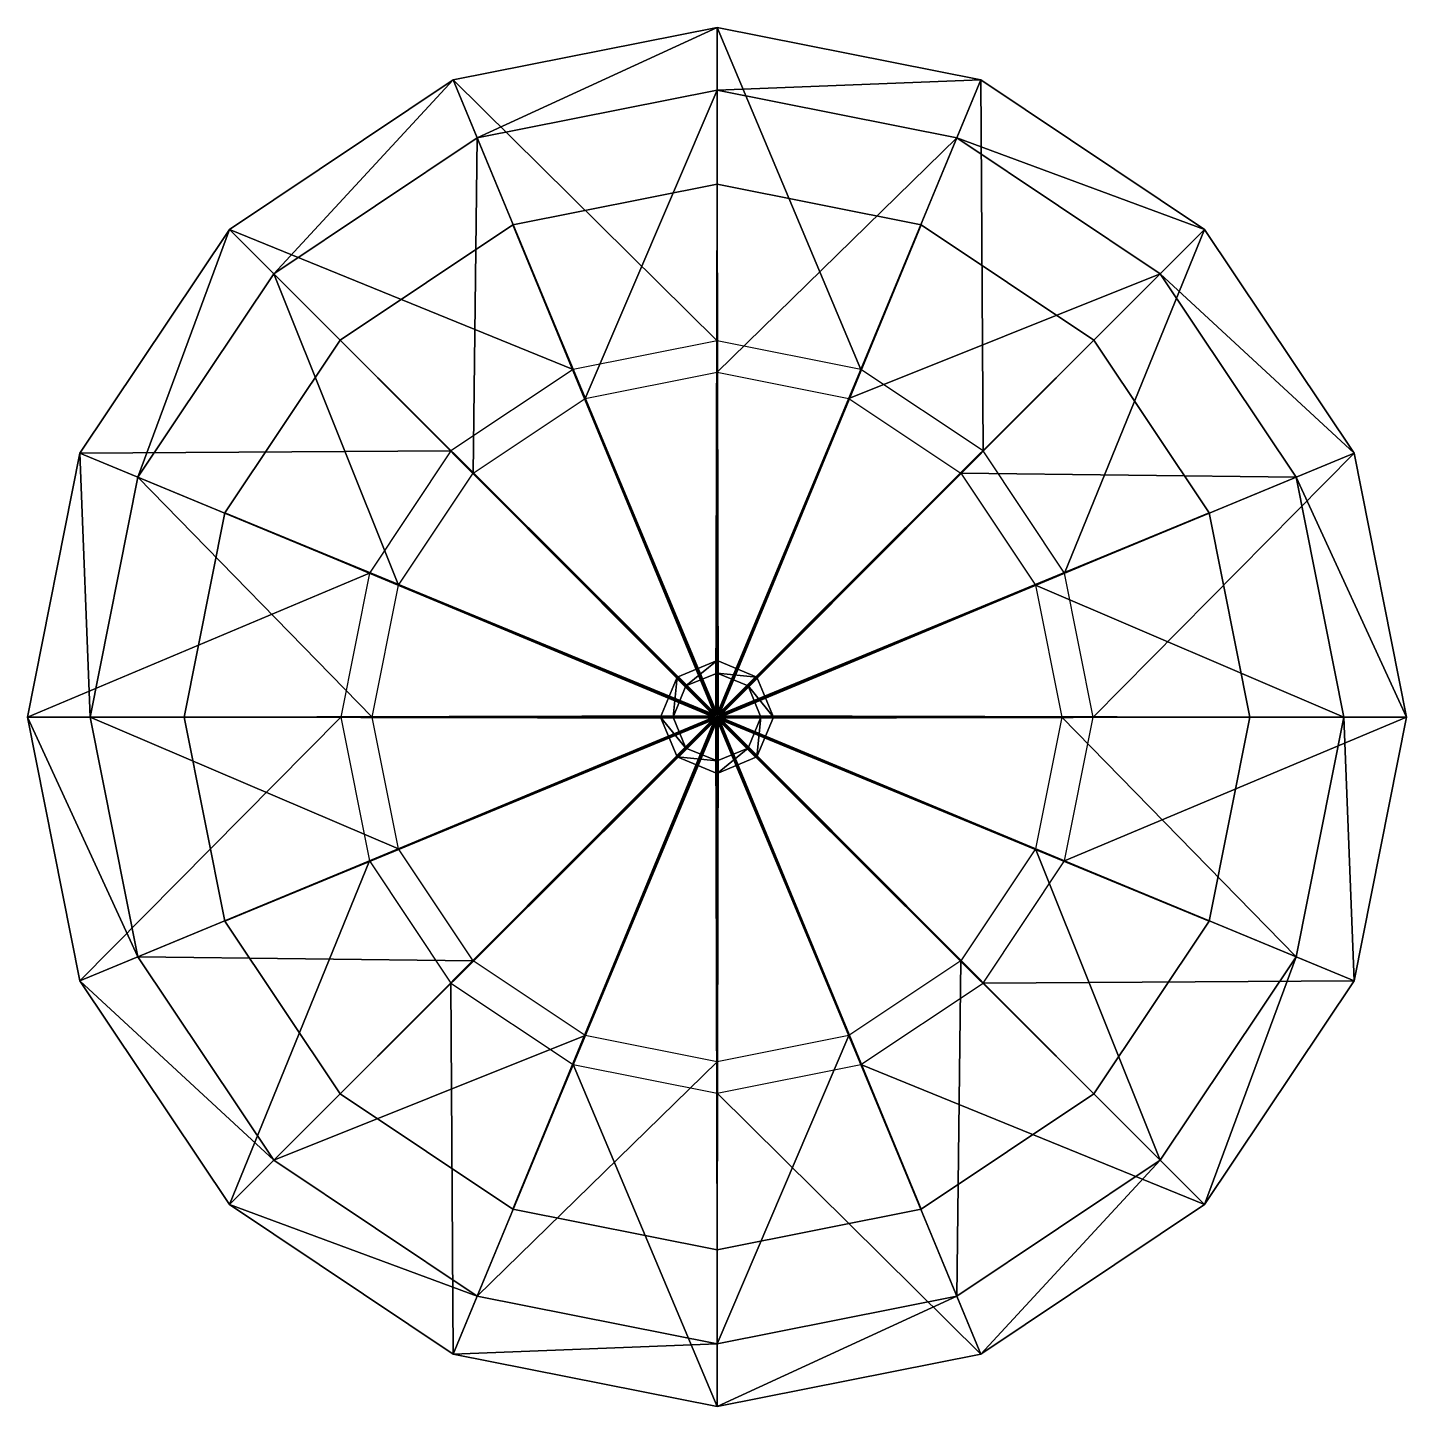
# Model space of a CAD drawing. Header units: metres. Extents: x -0.22 to 0.22, y -0.22 to 0.22.
import ezdxf

# ---------------------------------------------------------------- set-up
doc = ezdxf.new("R2010")
doc.units = ezdxf.units.M
doc.layers.add('XARCH', color=2, linetype='Continuous')

msp = doc.modelspace()

# ---------------------------------------------------------------- linework, layer by layer
at = {"layer": 'XARCH'}
for points in [[(0, 0.12, 1.4), (-0.0842, 0.2033, 1.72), (0, 0.22, 1.72)], [(0, 0.22, 1.72), (-0.0842, 0.2033, 1.72), (-0.0765, 0.1848, 1.72)], [(0, 0.22, 1.72), (-0.0765, 0.1848, 1.72), (0, 0.2, 1.72)], [(0.0459, 0.1109, 1.4), (0, 0.12, 1.4), (0, 0.22, 1.72)], [(0.0459, 0.1109, 1.4), (0, 0.22, 1.72), (0.0842, 0.2033, 1.72)], [(0.0842, 0.2033, 1.72), (0, 0.22, 1.72), (0, 0.2, 1.72)], [(-0.0459, 0.1109, 1.4), (-0.1556, 0.1556, 1.72), (-0.0842, 0.2033, 1.72)], [(-0.0842, 0.2033, 1.72), (-0.1556, 0.1556, 1.72), (-0.1414, 0.1414, 1.72)], [(-0.0842, 0.2033, 1.72), (-0.1414, 0.1414, 1.72), (-0.0765, 0.1848, 1.72)], [(0, 0.12, 1.4), (-0.0459, 0.1109, 1.4), (-0.0842, 0.2033, 1.72)], [(0.0842, 0.2033, 1.72), (0, 0.2, 1.72), (0.0765, 0.1848, 1.72)], [(0.0849, 0.0849, 1.4), (0.0459, 0.1109, 1.4), (0.0842, 0.2033, 1.72)], [(0.1556, 0.1556, 1.72), (0.0842, 0.2033, 1.72), (0.0765, 0.1848, 1.72)], [(0.0849, 0.0849, 1.4), (0.0842, 0.2033, 1.72), (0.1556, 0.1556, 1.72)], [(0, 0.2, 1.72), (-0.0765, 0.1848, 1.72), (-0.0421, 0.1016, 1.4)], [(0, 0.2, 1.72), (-0.0421, 0.1016, 1.4), (0, 0.11, 1.4)], [(0.0765, 0.1848, 1.72), (0, 0.2, 1.72), (0, 0.11, 1.4)], [(-0.0765, 0.1848, 1.72), (-0.1414, 0.1414, 1.72), (-0.0778, 0.0778, 1.4)], [(-0.0765, 0.1848, 1.72), (-0.0778, 0.0778, 1.4), (-0.0421, 0.1016, 1.4)], [(0.0765, 0.1848, 1.72), (0, 0.11, 1.4), (0.0421, 0.1016, 1.4)], [(0.1414, 0.1414, 1.72), (0.0765, 0.1848, 1.72), (0.0421, 0.1016, 1.4)], [(0.1556, 0.1556, 1.72), (0.0765, 0.1848, 1.72), (0.1414, 0.1414, 1.72)], [(0, 0.001), (-0.0651, 0.1571), (0, 0.17)], [(0, 0.17), (-0.0651, 0.1571), (-0.0651, 0.1571, 0.025)], [(0, 0.17), (-0.0651, 0.1571, 0.025), (0, 0.17, 0.025)], [(0, 0.17, 0.025), (-0.0651, 0.1571, 0.025), (-0.0004, 0.0009, 0.025)], [(0, 0.17), (-0.0651, 0.1571), (-0.0004, 0.0009)], [(0, 0.17, 0.025), (-0.0004, 0.0009, 0.025), (0, 0.001, 0.025)], [(0, 0.17), (-0.0004, 0.0009), (0, 0.001)], [(0.0004, 0.0009), (0, 0.001), (0, 0.17)], [(0.0004, 0.0009), (0, 0.17), (0.0651, 0.1571)], [(0.0651, 0.1571), (0, 0.17), (0, 0.17, 0.025)], [(0.0651, 0.1571), (0, 0.17, 0.025), (0.0651, 0.1571, 0.025)], [(0.0651, 0.1571, 0.025), (0, 0.17, 0.025), (0, 0.001, 0.025)], [(0.0651, 0.1571), (0, 0.17), (0, 0.001)], [(-0.0849, 0.0849, 1.4), (-0.2033, 0.0842, 1.72), (-0.1556, 0.1556, 1.72)], [(-0.1556, 0.1556, 1.72), (-0.2033, 0.0842, 1.72), (-0.1848, 0.0765, 1.72)], [(-0.1556, 0.1556, 1.72), (-0.1848, 0.0765, 1.72), (-0.1414, 0.1414, 1.72)], [(-0.0459, 0.1109, 1.4), (-0.0849, 0.0849, 1.4), (-0.1556, 0.1556, 1.72)], [(-0.0004, 0.0009), (-0.1202, 0.1202), (-0.0651, 0.1571)], [(-0.0651, 0.1571), (-0.1202, 0.1202), (-0.1202, 0.1202, 0.025)], [(-0.0651, 0.1571), (-0.1202, 0.1202, 0.025), (-0.0651, 0.1571, 0.025)], [(-0.0651, 0.1571, 0.025), (-0.1202, 0.1202, 0.025), (-0.0007, 0.0007, 0.025)], [(-0.0651, 0.1571), (-0.1202, 0.1202), (-0.0007, 0.0007)], [(0, 0.001), (-0.0004, 0.0009), (-0.0651, 0.1571)], [(-0.0651, 0.1571, 0.025), (-0.0007, 0.0007, 0.025), (-0.0004, 0.0009, 0.025)], [(-0.0651, 0.1571), (-0.0007, 0.0007), (-0.0004, 0.0009)], [(0.0651, 0.1571, 0.025), (0, 0.001, 0.025), (0.0004, 0.0009, 0.025)], [(0.0651, 0.1571), (0, 0.001), (0.0004, 0.0009)], [(0.0007, 0.0007), (0.0004, 0.0009), (0.0651, 0.1571)], [(0.1202, 0.1202, 0.025), (0.0651, 0.1571, 0.025), (0.0004, 0.0009, 0.025)], [(0.1202, 0.1202), (0.0651, 0.1571), (0.0004, 0.0009)], [(0.0007, 0.0007), (0.0651, 0.1571), (0.1202, 0.1202)], [(0.1202, 0.1202), (0.0651, 0.1571), (0.0651, 0.1571, 0.025)], [(0.1202, 0.1202), (0.0651, 0.1571, 0.025), (0.1202, 0.1202, 0.025)], [(0.1109, 0.0459, 1.4), (0.0849, 0.0849, 1.4), (0.1556, 0.1556, 1.72)], [(0.1109, 0.0459, 1.4), (0.1556, 0.1556, 1.72), (0.2033, 0.0842, 1.72)], [(0.2033, 0.0842, 1.72), (0.1556, 0.1556, 1.72), (0.1414, 0.1414, 1.72)], [(-0.1414, 0.1414, 1.72), (-0.1848, 0.0765, 1.72), (-0.1016, 0.0421, 1.4)], [(-0.1414, 0.1414, 1.72), (-0.1016, 0.0421, 1.4), (-0.0778, 0.0778, 1.4)], [(0.1414, 0.1414, 1.72), (0.0421, 0.1016, 1.4), (0.0778, 0.0778, 1.4)], [(0.1848, 0.0765, 1.72), (0.1414, 0.1414, 1.72), (0.0778, 0.0778, 1.4)], [(0.2033, 0.0842, 1.72), (0.1414, 0.1414, 1.72), (0.1848, 0.0765, 1.72)], [(-0.0007, 0.0007), (-0.1571, 0.0651), (-0.1202, 0.1202)], [(-0.1202, 0.1202), (-0.1571, 0.0651), (-0.1571, 0.0651, 0.025)], [(-0.1202, 0.1202), (-0.1571, 0.0651, 0.025), (-0.1202, 0.1202, 0.025)], [(-0.1202, 0.1202, 0.025), (-0.1571, 0.0651, 0.025), (-0.0009, 0.0004, 0.025)], [(-0.1202, 0.1202), (-0.1571, 0.0651), (-0.0009, 0.0004)], [(-0.0004, 0.0009), (-0.0007, 0.0007), (-0.1202, 0.1202)], [(-0.1202, 0.1202, 0.025), (-0.0009, 0.0004, 0.025), (-0.0007, 0.0007, 0.025)], [(-0.1202, 0.1202), (-0.0009, 0.0004), (-0.0007, 0.0007)], [(0.1202, 0.1202, 0.025), (0.0004, 0.0009, 0.025), (0.0007, 0.0007, 0.025)], [(0.1202, 0.1202), (0.0004, 0.0009), (0.0007, 0.0007)], [(0.0009, 0.0004), (0.0007, 0.0007), (0.1202, 0.1202)], [(0.1571, 0.0651, 0.025), (0.1202, 0.1202, 0.025), (0.0007, 0.0007, 0.025)], [(0.1571, 0.0651), (0.1202, 0.1202), (0.0007, 0.0007)], [(0.0009, 0.0004), (0.1202, 0.1202), (0.1571, 0.0651)], [(0.1571, 0.0651), (0.1202, 0.1202), (0.1202, 0.1202, 0.025)], [(0.1571, 0.0651), (0.1202, 0.1202, 0.025), (0.1571, 0.0651, 0.025)], [(-0.1109, 0.0459, 1.4), (-0.22, 0, 1.72), (-0.2033, 0.0842, 1.72)], [(-0.2033, 0.0842, 1.72), (-0.22, 0, 1.72), (-0.2, 0, 1.72)], [(-0.0849, 0.0849, 1.4), (-0.1109, 0.0459, 1.4), (-0.2033, 0.0842, 1.72)], [(-0.2033, 0.0842, 1.72), (-0.2, 0, 1.72), (-0.1848, 0.0765, 1.72)], [(0.12, 0, 1.4), (0.1109, 0.0459, 1.4), (0.2033, 0.0842, 1.72)], [(0.12, 0, 1.4), (0.2033, 0.0842, 1.72), (0.22, 0, 1.72)], [(0.22, 0, 1.72), (0.2033, 0.0842, 1.72), (0.1848, 0.0765, 1.72)], [(-0.1848, 0.0765, 1.72), (-0.2, 0, 1.72), (-0.11, 0, 1.4)], [(-0.1848, 0.0765, 1.72), (-0.11, 0, 1.4), (-0.1016, 0.0421, 1.4)], [(0.1848, 0.0765, 1.72), (0.0778, 0.0778, 1.4), (0.1016, 0.0421, 1.4)], [(0.2, 0, 1.72), (0.1848, 0.0765, 1.72), (0.1016, 0.0421, 1.4)], [(0.22, 0, 1.72), (0.1848, 0.0765, 1.72), (0.2, 0, 1.72)], [(-0.0009, 0.0004), (-0.17, 0), (-0.1571, 0.0651)], [(-0.1571, 0.0651), (-0.17, 0), (-0.17, 0, 0.025)], [(-0.1571, 0.0651), (-0.17, 0, 0.025), (-0.1571, 0.0651, 0.025)], [(-0.1571, 0.0651, 0.025), (-0.17, 0, 0.025), (-0.001, 0, 0.025)], [(-0.1571, 0.0651), (-0.17, 0), (-0.001, 0)], [(-0.0007, 0.0007), (-0.0009, 0.0004), (-0.1571, 0.0651)], [(-0.1571, 0.0651, 0.025), (-0.001, 0, 0.025), (-0.0009, 0.0004, 0.025)], [(-0.1571, 0.0651), (-0.001, 0), (-0.0009, 0.0004)], [(0.1571, 0.0651, 0.025), (0.0007, 0.0007, 0.025), (0.0009, 0.0004, 0.025)], [(0.1571, 0.0651), (0.0007, 0.0007), (0.0009, 0.0004)], [(0.001, 0), (0.0009, 0.0004), (0.1571, 0.0651)], [(0.17, 0, 0.025), (0.1571, 0.0651, 0.025), (0.0009, 0.0004, 0.025)], [(0.17, 0), (0.1571, 0.0651), (0.0009, 0.0004)], [(0.001, 0), (0.1571, 0.0651), (0.17, 0)], [(0.17, 0), (0.1571, 0.0651), (0.1571, 0.0651, 0.025)], [(0.17, 0), (0.1571, 0.0651, 0.025), (0.17, 0, 0.025)], [(-0.1109, 0.0459, 1.4), (-0.12, 0, 1.4), (-0.22, 0, 1.72)], [(0.2, 0, 1.72), (0.1016, 0.0421, 1.4), (0.11, 0, 1.4)], [(0, 0.018, 0.02), (-0.0127, 0.0127, 0.02), (-0.0099, 0.0099, 1.55)], [(0, 0, 0.02), (-0.0127, 0.0127, 0.02), (0, 0.018, 0.02)], [(0, 0.018, 0.02), (-0.0099, 0.0099, 1.55), (0, 0.014, 1.55)], [(0.0127, 0.0127, 0.02), (0, 0.018, 0.02), (0, 0.014, 1.55)], [(0, 0, 0.02), (0, 0.018, 0.02), (0.0127, 0.0127, 0.02)], [(0, 0, 1.55), (0, 0.014, 1.55), (-0.0099, 0.0099, 1.55)], [(0.0127, 0.0127, 0.02), (0, 0.014, 1.55), (0.0099, 0.0099, 1.55)], [(0, 0, 1.55), (0.0099, 0.0099, 1.55), (0, 0.014, 1.55)], [(-0.0127, 0.0127, 0.02), (-0.018, 0, 0.02), (-0.014, 0, 1.55)], [(0, 0, 0.02), (-0.018, 0, 0.02), (-0.0127, 0.0127, 0.02)], [(-0.0127, 0.0127, 0.02), (-0.014, 0, 1.55), (-0.0099, 0.0099, 1.55)], [(0, 0, 1.55), (-0.0099, 0.0099, 1.55), (-0.014, 0, 1.55)], [(0, 0, 0.02), (0.0127, 0.0127, 0.02), (0.018, 0, 0.02)], [(0, 0, 1.55), (0.014, 0, 1.55), (0.0099, 0.0099, 1.55)], [(0.018, 0, 0.02), (0.0127, 0.0127, 0.02), (0.0099, 0.0099, 1.55)], [(0.018, 0, 0.02), (0.0099, 0.0099, 1.55), (0.014, 0, 1.55)], [(-0.12, 0, 1.4), (-0.2033, -0.0842, 1.72), (-0.22, 0, 1.72)], [(-0.22, 0, 1.72), (-0.2033, -0.0842, 1.72), (-0.1848, -0.0765, 1.72)], [(-0.22, 0, 1.72), (-0.1848, -0.0765, 1.72), (-0.2, 0, 1.72)], [(-0.12, 0, 1.4), (-0.1109, -0.0459, 1.4), (-0.2033, -0.0842, 1.72)], [(-0.2, 0, 1.72), (-0.1848, -0.0765, 1.72), (-0.1016, -0.0421, 1.4)], [(-0.2, 0, 1.72), (-0.1016, -0.0421, 1.4), (-0.11, 0, 1.4)], [(-0.0009, 0.0004), (-0.001, 0), (-0.17, 0)], [(-0.001, 0), (-0.1571, -0.0651), (-0.17, 0)], [(-0.17, 0), (-0.1571, -0.0651), (-0.1571, -0.0651, 0.025)], [(-0.17, 0), (-0.1571, -0.0651, 0.025), (-0.17, 0, 0.025)], [(-0.17, 0, 0.025), (-0.1571, -0.0651, 0.025), (-0.0009, -0.0004, 0.025)], [(-0.17, 0, 0.025), (-0.0009, -0.0004, 0.025), (-0.001, 0, 0.025)], [(-0.17, 0), (-0.1571, -0.0651), (-0.0009, -0.0004)], [(-0.17, 0), (-0.0009, -0.0004), (-0.001, 0)], [(-0.001, 0), (-0.0009, -0.0004), (-0.1571, -0.0651)], [(-0.018, 0, 0.02), (-0.0127, -0.0127, 0.02), (-0.0099, -0.0099, 1.55)], [(-0.018, 0, 0.02), (-0.0099, -0.0099, 1.55), (-0.014, 0, 1.55)], [(0, 0, 0.02), (-0.0127, -0.0127, 0.02), (-0.018, 0, 0.02)], [(0, 0, 1.55), (-0.014, 0, 1.55), (-0.0099, -0.0099, 1.55)], [(0, 0, 0.02), (0, -0.018, 0.02), (-0.0127, -0.0127, 0.02)], [(0, 0, 1.55), (-0.0099, -0.0099, 1.55), (0, -0.014, 1.55)], [(0, 0, 0.02), (0.0127, -0.0127, 0.02), (0, -0.018, 0.02)], [(0, 0, 0.02), (0.018, 0, 0.02), (0.0127, -0.0127, 0.02)], [(0, 0, 1.55), (0, -0.014, 1.55), (0.0099, -0.0099, 1.55)], [(0, 0, 1.55), (0.0099, -0.0099, 1.55), (0.014, 0, 1.55)], [(0.17, 0, 0.025), (0.0009, 0.0004, 0.025), (0.001, 0, 0.025)], [(0.17, 0), (0.0009, 0.0004), (0.001, 0)], [(0.0009, -0.0004), (0.001, 0), (0.17, 0)], [(0.0009, -0.0004), (0.17, 0), (0.1571, -0.0651)], [(0.1571, -0.0651, 0.025), (0.001, 0, 0.025), (0.0009, -0.0004, 0.025)], [(0.1571, -0.0651), (0.001, 0), (0.0009, -0.0004)], [(0.1571, -0.0651, 0.025), (0.17, 0, 0.025), (0.001, 0, 0.025)], [(0.1571, -0.0651), (0.17, 0), (0.001, 0)], [(0.0127, -0.0127, 0.02), (0.014, 0, 1.55), (0.0099, -0.0099, 1.55)], [(0.0127, -0.0127, 0.02), (0.018, 0, 0.02), (0.014, 0, 1.55)], [(0.1848, -0.0765, 1.72), (0.11, 0, 1.4), (0.1016, -0.0421, 1.4)], [(0.1848, -0.0765, 1.72), (0.2, 0, 1.72), (0.11, 0, 1.4)], [(0.1109, -0.0459, 1.4), (0.12, 0, 1.4), (0.22, 0, 1.72)], [(0.1109, -0.0459, 1.4), (0.22, 0, 1.72), (0.2033, -0.0842, 1.72)], [(0.1571, -0.0651), (0.17, 0), (0.17, 0, 0.025)], [(0.1571, -0.0651), (0.17, 0, 0.025), (0.1571, -0.0651, 0.025)], [(0.2033, -0.0842, 1.72), (0.2, 0, 1.72), (0.1848, -0.0765, 1.72)], [(0.2033, -0.0842, 1.72), (0.22, 0, 1.72), (0.2, 0, 1.72)], [(-0.0009, -0.0004), (-0.1202, -0.1202), (-0.1571, -0.0651)], [(-0.1571, -0.0651, 0.025), (-0.0007, -0.0007, 0.025), (-0.0009, -0.0004, 0.025)], [(-0.1571, -0.0651), (-0.0007, -0.0007), (-0.0009, -0.0004)], [(-0.1571, -0.0651, 0.025), (-0.1202, -0.1202, 0.025), (-0.0007, -0.0007, 0.025)], [(-0.1571, -0.0651), (-0.1202, -0.1202), (-0.0007, -0.0007)], [(-0.0009, -0.0004), (-0.0007, -0.0007), (-0.1202, -0.1202)], [(-0.0007, -0.0007), (-0.0651, -0.1571), (-0.1202, -0.1202)], [(-0.1202, -0.1202, 0.025), (-0.0004, -0.0009, 0.025), (-0.0007, -0.0007, 0.025)], [(-0.1202, -0.1202), (-0.0004, -0.0009), (-0.0007, -0.0007)], [(-0.1202, -0.1202, 0.025), (-0.0651, -0.1571, 0.025), (-0.0004, -0.0009, 0.025)], [(-0.1202, -0.1202), (-0.0651, -0.1571), (-0.0004, -0.0009)], [(-0.0007, -0.0007), (-0.0004, -0.0009), (-0.0651, -0.1571)], [(-0.0004, -0.0009), (0, -0.17), (-0.0651, -0.1571)], [(-0.0651, -0.1571, 0.025), (0, -0.001, 0.025), (-0.0004, -0.0009, 0.025)], [(-0.0651, -0.1571), (0, -0.001), (-0.0004, -0.0009)], [(-0.0651, -0.1571, 0.025), (0, -0.17, 0.025), (0, -0.001, 0.025)], [(-0.0651, -0.1571), (0, -0.17), (0, -0.001)], [(-0.0004, -0.0009), (0, -0.001), (0, -0.17)], [(0, -0.001), (0.0004, -0.0009), (0.0651, -0.1571)], [(0, -0.17, 0.025), (0.0651, -0.1571, 0.025), (0.0004, -0.0009, 0.025)], [(0, -0.17, 0.025), (0.0004, -0.0009, 0.025), (0, -0.001, 0.025)], [(0, -0.17), (0.0651, -0.1571), (0.0004, -0.0009)], [(0, -0.17), (0.0004, -0.0009), (0, -0.001)], [(0, -0.001), (0.0651, -0.1571), (0, -0.17)], [(0.0004, -0.0009), (0.0007, -0.0007), (0.1202, -0.1202)], [(0.0651, -0.1571, 0.025), (0.0007, -0.0007, 0.025), (0.0004, -0.0009, 0.025)], [(0.0651, -0.1571), (0.0007, -0.0007), (0.0004, -0.0009)], [(0.0004, -0.0009), (0.1202, -0.1202), (0.0651, -0.1571)], [(0.0007, -0.0007), (0.0009, -0.0004), (0.1571, -0.0651)], [(0.1202, -0.1202, 0.025), (0.0009, -0.0004, 0.025), (0.0007, -0.0007, 0.025)], [(0.1202, -0.1202), (0.0009, -0.0004), (0.0007, -0.0007)], [(0.0007, -0.0007), (0.1571, -0.0651), (0.1202, -0.1202)], [(0.0651, -0.1571, 0.025), (0.1202, -0.1202, 0.025), (0.0007, -0.0007, 0.025)], [(0.0651, -0.1571), (0.1202, -0.1202), (0.0007, -0.0007)], [(0.1202, -0.1202, 0.025), (0.1571, -0.0651, 0.025), (0.0009, -0.0004, 0.025)], [(0.1202, -0.1202), (0.1571, -0.0651), (0.0009, -0.0004)], [(-0.0127, -0.0127, 0.02), (0, -0.014, 1.55), (-0.0099, -0.0099, 1.55)], [(-0.0127, -0.0127, 0.02), (0, -0.018, 0.02), (0, -0.014, 1.55)], [(0, -0.018, 0.02), (0.0127, -0.0127, 0.02), (0.0099, -0.0099, 1.55)], [(0, -0.018, 0.02), (0.0099, -0.0099, 1.55), (0, -0.014, 1.55)], [(-0.1848, -0.0765, 1.72), (-0.0778, -0.0778, 1.4), (-0.1016, -0.0421, 1.4)], [(0.1414, -0.1414, 1.72), (0.1016, -0.0421, 1.4), (0.0778, -0.0778, 1.4)], [(0.1414, -0.1414, 1.72), (0.1848, -0.0765, 1.72), (0.1016, -0.0421, 1.4)], [(-0.1109, -0.0459, 1.4), (-0.1556, -0.1556, 1.72), (-0.2033, -0.0842, 1.72)], [(-0.1109, -0.0459, 1.4), (-0.0849, -0.0849, 1.4), (-0.1556, -0.1556, 1.72)], [(0.0849, -0.0849, 1.4), (0.1109, -0.0459, 1.4), (0.2033, -0.0842, 1.72)], [(-0.1571, -0.0651), (-0.1202, -0.1202), (-0.1202, -0.1202, 0.025)], [(-0.1571, -0.0651), (-0.1202, -0.1202, 0.025), (-0.1571, -0.0651, 0.025)], [(0.1202, -0.1202), (0.1571, -0.0651), (0.1571, -0.0651, 0.025)], [(0.1202, -0.1202), (0.1571, -0.0651, 0.025), (0.1202, -0.1202, 0.025)], [(-0.2033, -0.0842, 1.72), (-0.1414, -0.1414, 1.72), (-0.1848, -0.0765, 1.72)], [(-0.1848, -0.0765, 1.72), (-0.1414, -0.1414, 1.72), (-0.0778, -0.0778, 1.4)], [(-0.1414, -0.1414, 1.72), (-0.0421, -0.1016, 1.4), (-0.0778, -0.0778, 1.4)], [(0.0765, -0.1848, 1.72), (0.0778, -0.0778, 1.4), (0.0421, -0.1016, 1.4)], [(0.0765, -0.1848, 1.72), (0.1414, -0.1414, 1.72), (0.0778, -0.0778, 1.4)], [(0.1556, -0.1556, 1.72), (0.1848, -0.0765, 1.72), (0.1414, -0.1414, 1.72)], [(0.1556, -0.1556, 1.72), (0.2033, -0.0842, 1.72), (0.1848, -0.0765, 1.72)], [(-0.2033, -0.0842, 1.72), (-0.1556, -0.1556, 1.72), (-0.1414, -0.1414, 1.72)], [(-0.0849, -0.0849, 1.4), (-0.0842, -0.2033, 1.72), (-0.1556, -0.1556, 1.72)], [(-0.0849, -0.0849, 1.4), (-0.0459, -0.1109, 1.4), (-0.0842, -0.2033, 1.72)], [(0.0459, -0.1109, 1.4), (0.0849, -0.0849, 1.4), (0.1556, -0.1556, 1.72)], [(0.0849, -0.0849, 1.4), (0.2033, -0.0842, 1.72), (0.1556, -0.1556, 1.72)], [(-0.1414, -0.1414, 1.72), (-0.0765, -0.1848, 1.72), (-0.0421, -0.1016, 1.4)], [(-0.0765, -0.1848, 1.72), (0, -0.11, 1.4), (-0.0421, -0.1016, 1.4)], [(0, -0.2, 1.72), (0.0765, -0.1848, 1.72), (0.0421, -0.1016, 1.4)], [(0, -0.2, 1.72), (0.0421, -0.1016, 1.4), (0, -0.11, 1.4)], [(-0.0765, -0.1848, 1.72), (0, -0.2, 1.72), (0, -0.11, 1.4)], [(-0.0459, -0.1109, 1.4), (0, -0.22, 1.72), (-0.0842, -0.2033, 1.72)], [(-0.0459, -0.1109, 1.4), (0, -0.12, 1.4), (0, -0.22, 1.72)], [(0, -0.12, 1.4), (0.0459, -0.1109, 1.4), (0.0842, -0.2033, 1.72)], [(0.0459, -0.1109, 1.4), (0.1556, -0.1556, 1.72), (0.0842, -0.2033, 1.72)], [(-0.1202, -0.1202), (-0.0651, -0.1571), (-0.0651, -0.1571, 0.025)], [(-0.1202, -0.1202), (-0.0651, -0.1571, 0.025), (-0.1202, -0.1202, 0.025)], [(0, -0.12, 1.4), (0.0842, -0.2033, 1.72), (0, -0.22, 1.72)], [(0.0651, -0.1571), (0.1202, -0.1202), (0.1202, -0.1202, 0.025)], [(0.0651, -0.1571), (0.1202, -0.1202, 0.025), (0.0651, -0.1571, 0.025)], [(-0.1556, -0.1556, 1.72), (-0.0765, -0.1848, 1.72), (-0.1414, -0.1414, 1.72)], [(0.0842, -0.2033, 1.72), (0.1414, -0.1414, 1.72), (0.0765, -0.1848, 1.72)], [(0.0842, -0.2033, 1.72), (0.1556, -0.1556, 1.72), (0.1414, -0.1414, 1.72)], [(-0.1556, -0.1556, 1.72), (-0.0842, -0.2033, 1.72), (-0.0765, -0.1848, 1.72)], [(-0.0651, -0.1571), (0, -0.17), (0, -0.17, 0.025)], [(-0.0651, -0.1571), (0, -0.17, 0.025), (-0.0651, -0.1571, 0.025)], [(0, -0.17), (0.0651, -0.1571), (0.0651, -0.1571, 0.025)], [(0, -0.17), (0.0651, -0.1571, 0.025), (0, -0.17, 0.025)], [(-0.0842, -0.2033, 1.72), (0, -0.2, 1.72), (-0.0765, -0.1848, 1.72)], [(0, -0.22, 1.72), (0.0842, -0.2033, 1.72), (0.0765, -0.1848, 1.72)], [(0, -0.22, 1.72), (0.0765, -0.1848, 1.72), (0, -0.2, 1.72)], [(-0.0842, -0.2033, 1.72), (0, -0.22, 1.72), (0, -0.2, 1.72)]]:
    msp.add_3dface(points, dxfattribs=at)

doc.saveas('drawing.dxf')
